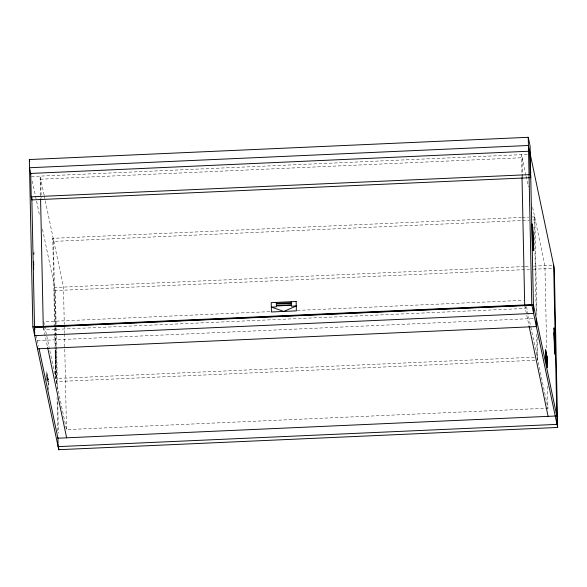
<?xml version="1.0" encoding="UTF-8"?>
<svg xmlns="http://www.w3.org/2000/svg" width="587" height="587" viewBox="0 0 587 587"><rect width="100%" height="100%" fill="white"/><g stroke="black" fill="none" stroke-linecap="round" stroke-linejoin="round"><path stroke-width="0.44" stroke-dasharray="2.94 2.2" d="M47.708 385.49L48.53 384.984L46.681 376.216L47.334 382.115M31.368 176.504L527.654 154.388M54.635 327.208L52.771 238.329L521.395 217.447M522.305 217.403L528.718 217.117M532.372 216.955L534.207 216.874L534.852 219.942L536.856 315.234M52.771 238.329L53.417 241.404L529.364 220.191M533.025 220.022L534.852 219.942M524.367 266.549L54.76 287.483L55.582 326.812M525.277 266.513L529.856 266.307M533.517 266.146L553.658 265.251M42.499 229.312L55.405 290.558L529.591 269.418M533.253 269.257L552.47 268.398M269.822 311.638L43.746 321.713L44.495 325.279M297.279 310.413L523.355 300.331M37.319 340.614L533.473 318.499M534.405 357.182L55.714 378.52L54.833 336.373M525.879 175.242L521.542 154.66L521.997 176.577M526.069 176.137L528.329 186.879M532.666 207.46L544.927 265.64L546.71 350.586M526.495 306.495L530.633 326.115M530.824 327.01L547.92 408.163L66.485 429.618L49.198 347.577M524.705 305.372L529.048 325.961M44.062 194.913L40.099 176.115L40.562 198.039M44.252 195.809L63.491 287.094L64.276 324.545M32.314 180.979L35.381 195.522M35.521 196.197L39.667 215.884M55.075 350.087L55.816 353.601M33.877 253.599L33.76 253.041L33.797 254.824M33.921 253.819L34.002 254.208L33.907 249.636M55.171 354.658L55.714 369.905M55.303 355.267L55.919 375.166L55.427 351.767L55.449 355.993M55.464 368.739L55.552 369.128M55.567 373.493L56.308 377.001M44.685 326.174L49.007 346.682M43.46 327.729L47.606 347.416M36.24 335.28L38.5 346.014M547.458 386.209L547.942 409.044M537.318 337.224L537.802 360.132L56.367 381.587L55.692 349.522M534.207 216.874L536.21 312.159M536.672 334.15L537.156 357.057M522.591 176.907L522.188 157.727L40.745 179.189L41.149 198.369M525.314 306.619L525.358 308.446L43.915 329.901L43.878 328.074M64.299 325.462L64.445 332.763M64.467 333.68L66.507 430.506M55.405 290.558L56.176 327.135M56.191 328.052L56.345 335.368M56.367 336.285L57.482 389.335M57.731 401.222L58.406 433.235M55.604 327.678L56.044 348.766M56.066 349.595L56.814 385.343M57.064 397.238L57.775 431.078M53.417 241.404L55.207 326.614M55.229 327.531L55.67 348.605M54.657 328.126L54.811 335.456M48.633 389.871L48.435 380.515L46.586 371.74L46.762 380.288M48.061 378.732L48.083 379.767L46.945 373.449M48.09 380.361L46.982 375.078L48.127 381.844L48.09 380.361"/><path stroke-width="0.88" d="M30.847 174.009L29.519 167.735L528.425 145.495L554.304 268.318L557.65 427.461L58.751 449.693L32.865 326.871L29.35 159.539L528.249 137.307L530.098 146.075L533.436 304.983L556.828 415.963L57.93 438.203L39.065 348.7M31.214 196.836L530.112 174.603L530.765 177.67L31.859 199.91L31.214 196.836L30.722 173.436L529.621 151.197L530.112 174.603M32.865 326.871L531.771 304.638L557.65 427.461M31.808 197.21L34.538 327.223L533.436 304.983M532.658 230.992L533.201 246.232M532.827 231.77L532.908 232.158M554.069 332.425L554.612 347.665L554.201 333.034M532.923 244.904L532.945 249.13L532.453 225.724L533.077 245.623M554.37 346.499L554.451 346.888M529.114 326.284L548.097 416.352M29.35 159.539L29.717 161.293M47.606 347.416L66.654 437.814M34.538 327.223L34.912 329.212M33.584 261.442L33.752 265.045M553.658 265.251L557.004 424.386L58.106 446.626L57.915 437.476M546.974 356.566L546.996 357.6L545.859 351.283M536.217 318.381L536.386 326.57L37.487 348.803L37.451 346.983M528.249 137.307L531.771 304.638M522.019 177.494L524.705 305.372M291.291 301.725L291.313 302.76L276.308 303.428L276.286 302.393M58.715 447.866L58.751 449.693M40.584 198.949L43.269 326.834M33.488 261.428L33.657 269.528M554.957 343.065L554.818 352.934L554.326 329.527L554.957 343.065M547.429 362.751L546.607 363.25L545.58 353.976L547.429 362.751M296.259 305.981L283.888 311.426L271.319 307.089L276.382 306.869L276.36 305.944L291.372 305.277L291.387 306.194L296.259 305.981M296.164 301.505L271.223 302.621L271.421 311.976L296.362 310.868L296.164 301.505M291.328 303.354L276.323 304.022L276.352 305.504L291.357 304.829L291.328 303.354M533.444 305.218L34.545 327.458L34.714 335.647L533.612 313.407L533.444 305.218M532.805 227.404L532.064 223.889L532.556 247.296L533.297 250.803L532.805 227.404M554.715 331.362L553.974 327.854L554.466 351.253L555.207 354.768L554.715 331.362M547.333 358.275L545.484 349.5L545.683 358.862L547.532 367.638L547.333 358.275M547.003 358.195L545.895 352.912L547.04 359.67L547.003 358.195"/></g></svg>
